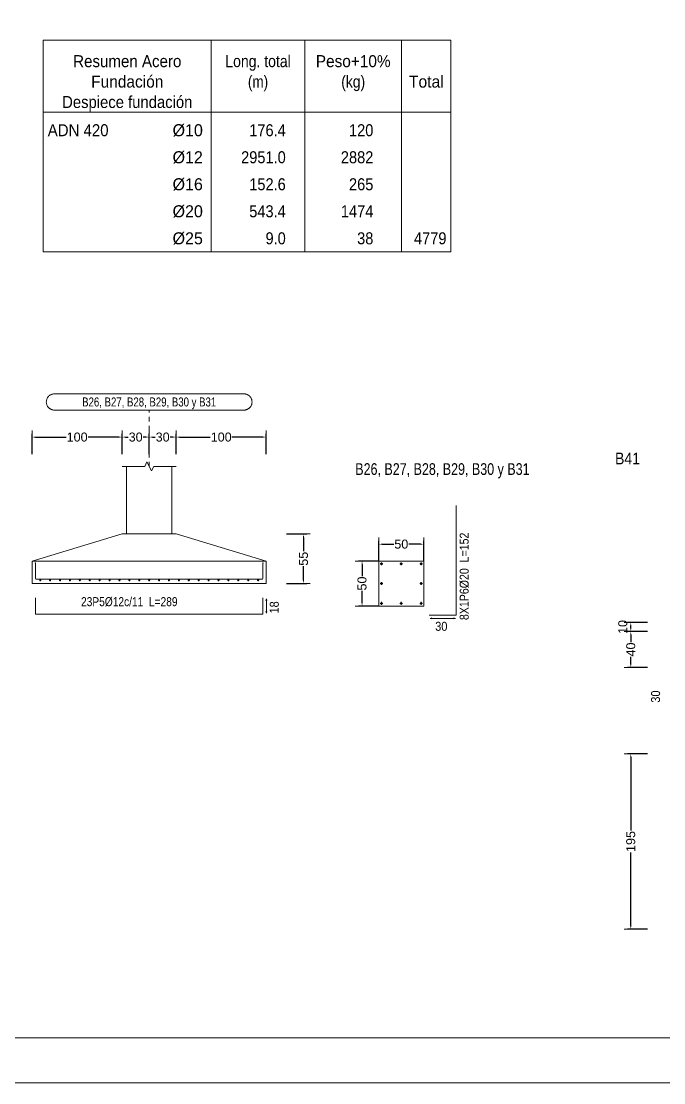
# Model space of a CAD drawing. Header units: millimetres. Extents: x 0 to 147, y 0 to 144.
# Drawn here: x 98.01 to 112.28, y 49.58 to 73.16 of the extents above; entities that cross this region are included whole.
import ezdxf
from ezdxf.enums import TextEntityAlignment as Align

# ---------------------------------------------------------------- set-up
doc = ezdxf.new("R2010")
doc.units = ezdxf.units.MM
doc.linetypes.add('CYPE_PUNTO', pattern=[0.075, 0, -0.075])
for name, color, linetype, lineweight in [('CIM_COTAS', 2, 'Continuous', 0), ('CIM_DIB_ARMADOS', 4, 'Continuous', 0), ('CIM_GEOMETRIA', 2, 'Continuous', 0), ('CIM_REFEREN', 2, 'Continuous', 0), ('CIM_TXT_ARMADOS', 3, 'Continuous', 0), ('RECUAD_LIMITES', 2, 'Continuous', 0), ('RECUAD_MARCO', 1, 'Continuous', 20), ('TABLAS', 1, 'Continuous', 0), ('TEXTO_TABLAS', 1, 'Continuous', 0)]:
    doc.layers.add(name, color=color, linetype=linetype, lineweight=lineweight)
doc.styles.add('CYPETXT_0.3_romans', font='arial.ttf', dxfattribs={"height": 0.2})
doc.styles.add('CYPETXT_romans', font='arial.ttf', dxfattribs={"height": 0.2})
doc.dimstyles.new('cype_arrow', dxfattribs={"dimtxt": 0.18, "dimasz": 0.075, "dimexe": 0.075, "dimexo": 0.075, "dimgap": 0, "dimtad": 0, "dimdec": 4, "dimzin": 0, "dimdsep": 46, "dimtxsty": 'CYPETXT_0.3_romans', "dimcen": 0.09, "dimadec": 0, "dimazin": 0, "dimtfac": 1, "dimtdec": 4, "dimtofl": 0, "dimtmove": 2, "dimatfit": 3, "dimfxl": 1, "dimtolj": 1, "dimtzin": 0, "dimarcsym": 0})

# ---------------------------------------------------------------- blocks, each defined once
blk = doc.blocks.new('*D234')
at = {"layer": 'CIM_COTAS', "color": 0, "lineweight": -2, "transparency": 16777216}
for p, q in [((98.254, 63.546), (98.254, 63.996)), ((98.329, 63.921), (99.008, 63.921)), ((100.179, 63.921), (99.5, 63.921)), ((100.254, 63.546), (100.254, 63.996))]:
    blk.add_line(p, q, dxfattribs=at)
at = {"layer": 'CIM_COTAS', "color": 0, "transparency": 16777216}
for points in [[(98.329, 63.934), (98.329, 63.909), (98.254, 63.921)], [(100.179, 63.934), (100.179, 63.909), (100.254, 63.921)]]:
    blk.add_solid(points, dxfattribs=at)
at = {"layer": 'Defpoints', "color": 0, "transparency": 16777216}
for p in [(100.254, 63.921), (98.254, 63.471), (100.254, 63.471)]:
    blk.add_point(p, dxfattribs=at)
at = {"layer": 'CIM_COTAS', "color": 0, "transparency": 16777216, "insert": (99.254, 63.921), "char_height": 0.2, "attachment_point": 5, "style": 'CYPETXT_0.3_romans'}
blk.add_mtext('\\A1;100', dxfattribs=at)
blk = doc.blocks.new('*D235')
at = {"layer": 'CIM_COTAS', "color": 0, "lineweight": -2, "transparency": 16777216}
for p, q in [((100.254, 63.546), (100.254, 63.996)), ((100.329, 63.921), (100.39, 63.921)), ((100.779, 63.921), (100.719, 63.921)), ((100.854, 63.546), (100.854, 63.996))]:
    blk.add_line(p, q, dxfattribs=at)
at = {"layer": 'CIM_COTAS', "color": 0, "transparency": 16777216}
for points in [[(100.329, 63.934), (100.329, 63.909), (100.254, 63.921)], [(100.779, 63.934), (100.779, 63.909), (100.854, 63.921)]]:
    blk.add_solid(points, dxfattribs=at)
at = {"layer": 'Defpoints', "color": 0, "transparency": 16777216}
for p in [(100.854, 63.921), (100.254, 63.471), (100.854, 63.471)]:
    blk.add_point(p, dxfattribs=at)
at = {"layer": 'CIM_COTAS', "color": 0, "transparency": 16777216, "insert": (100.554, 63.921), "char_height": 0.2, "attachment_point": 5, "style": 'CYPETXT_0.3_romans'}
blk.add_mtext('\\A1;30', dxfattribs=at)
blk = doc.blocks.new('*D236')
at = {"layer": 'CIM_COTAS', "color": 0, "lineweight": -2, "transparency": 16777216}
for p, q in [((100.854, 63.546), (100.854, 63.996)), ((100.929, 63.921), (100.99, 63.921)), ((101.379, 63.921), (101.319, 63.921)), ((101.454, 63.546), (101.454, 63.996))]:
    blk.add_line(p, q, dxfattribs=at)
at = {"layer": 'CIM_COTAS', "color": 0, "transparency": 16777216}
for points in [[(100.929, 63.934), (100.929, 63.909), (100.854, 63.921)], [(101.379, 63.934), (101.379, 63.909), (101.454, 63.921)]]:
    blk.add_solid(points, dxfattribs=at)
at = {"layer": 'Defpoints', "color": 0, "transparency": 16777216}
for p in [(101.454, 63.921), (100.854, 63.471), (101.454, 63.471)]:
    blk.add_point(p, dxfattribs=at)
at = {"layer": 'CIM_COTAS', "color": 0, "transparency": 16777216, "insert": (101.154, 63.921), "char_height": 0.2, "attachment_point": 5, "style": 'CYPETXT_0.3_romans'}
blk.add_mtext('\\A1;30', dxfattribs=at)
blk = doc.blocks.new('*D237')
at = {"layer": 'CIM_COTAS', "color": 0, "lineweight": -2, "transparency": 16777216}
for p, q in [((101.454, 63.546), (101.454, 63.996)), ((101.529, 63.921), (102.208, 63.921)), ((103.379, 63.921), (102.7, 63.921)), ((103.454, 63.546), (103.454, 63.996))]:
    blk.add_line(p, q, dxfattribs=at)
at = {"layer": 'CIM_COTAS', "color": 0, "transparency": 16777216}
for points in [[(101.529, 63.934), (101.529, 63.909), (101.454, 63.921)], [(103.379, 63.934), (103.379, 63.909), (103.454, 63.921)]]:
    blk.add_solid(points, dxfattribs=at)
at = {"layer": 'Defpoints', "color": 0, "transparency": 16777216}
for p in [(103.454, 63.921), (101.454, 63.471), (103.454, 63.471)]:
    blk.add_point(p, dxfattribs=at)
at = {"layer": 'CIM_COTAS', "color": 0, "transparency": 16777216, "insert": (102.454, 63.921), "char_height": 0.2, "attachment_point": 5, "style": 'CYPETXT_0.3_romans'}
blk.add_mtext('\\A1;100', dxfattribs=at)
blk = doc.blocks.new('*D238')
at = {"layer": 'CIM_COTAS', "color": 0, "lineweight": -2, "transparency": 16777216}
for p, q in [((103.907, 61.77), (104.357, 61.77)), ((104.282, 61.695), (104.282, 61.385)), ((104.282, 60.745), (104.282, 61.056)), ((103.907, 60.67), (104.357, 60.67))]:
    blk.add_line(p, q, dxfattribs=at)
at = {"layer": 'CIM_COTAS', "color": 0, "transparency": 16777216}
for points in [[(104.27, 61.695), (104.295, 61.695), (104.282, 61.77)], [(104.27, 60.745), (104.295, 60.745), (104.282, 60.67)]]:
    blk.add_solid(points, dxfattribs=at)
at = {"layer": 'Defpoints', "color": 0, "transparency": 16777216}
for p in [(103.832, 61.77), (104.282, 61.77), (103.832, 60.67)]:
    blk.add_point(p, dxfattribs=at)
at = {"layer": 'CIM_COTAS', "color": 0, "transparency": 16777216, "insert": (104.282, 61.22), "char_height": 0.2, "attachment_point": 5, "rotation": 90, "style": 'CYPETXT_0.3_romans'}
blk.add_mtext('\\A1;55', dxfattribs=at)
blk = doc.blocks.new('*D241')
at = {"layer": 'CIM_COTAS', "color": 0, "lineweight": -2, "transparency": 16777216}
for p, q in [((105.954, 61.169), (105.954, 61.619)), ((106.029, 61.544), (106.289, 61.544)), ((106.879, 61.544), (106.618, 61.544)), ((106.954, 61.169), (106.954, 61.619))]:
    blk.add_line(p, q, dxfattribs=at)
at = {"layer": 'CIM_COTAS', "color": 0, "transparency": 16777216}
for points in [[(106.029, 61.556), (106.029, 61.531), (105.954, 61.544)], [(106.879, 61.556), (106.879, 61.531), (106.954, 61.544)]]:
    blk.add_solid(points, dxfattribs=at)
at = {"layer": 'Defpoints', "color": 0, "transparency": 16777216}
for p in [(106.954, 61.544), (105.954, 61.094), (106.954, 61.094)]:
    blk.add_point(p, dxfattribs=at)
at = {"layer": 'CIM_COTAS', "color": 0, "transparency": 16777216, "insert": (106.454, 61.544), "char_height": 0.2, "attachment_point": 5, "style": 'CYPETXT_0.3_romans'}
blk.add_mtext('\\A1;50', dxfattribs=at)
blk = doc.blocks.new('*D242')
at = {"layer": 'CIM_COTAS', "color": 0, "lineweight": -2, "transparency": 16777216}
for p, q in [((105.957, 61.17), (105.507, 61.17)), ((105.582, 61.095), (105.582, 60.835)), ((105.582, 60.245), (105.582, 60.506)), ((105.957, 60.17), (105.507, 60.17))]:
    blk.add_line(p, q, dxfattribs=at)
at = {"layer": 'CIM_COTAS', "color": 0, "transparency": 16777216}
for points in [[(105.57, 61.095), (105.595, 61.095), (105.582, 61.17)], [(105.57, 60.245), (105.595, 60.245), (105.582, 60.17)]]:
    blk.add_solid(points, dxfattribs=at)
at = {"layer": 'Defpoints', "color": 0, "transparency": 16777216}
for p in [(105.582, 61.17), (106.032, 61.17), (106.032, 60.17)]:
    blk.add_point(p, dxfattribs=at)
at = {"layer": 'CIM_COTAS', "color": 0, "transparency": 16777216, "insert": (105.582, 60.67), "char_height": 0.2, "attachment_point": 5, "rotation": 90, "style": 'CYPETXT_0.3_romans'}
blk.add_mtext('\\A1;50', dxfattribs=at)
blk = doc.blocks.new('*D276')
at = {"layer": 'CIM_COTAS', "color": 0, "lineweight": -2, "transparency": 16777216}
for p, q in [((111.926, 59.605), (111.476, 59.605)), ((111.551, 59.53), (111.551, 59.371)), ((111.551, 58.88), (111.551, 59.04)), ((111.926, 58.805), (111.476, 58.805))]:
    blk.add_line(p, q, dxfattribs=at)
at = {"layer": 'CIM_COTAS', "color": 0, "transparency": 16777216}
for points in [[(111.539, 59.53), (111.564, 59.53), (111.551, 59.605)], [(111.539, 58.88), (111.564, 58.88), (111.551, 58.805)]]:
    blk.add_solid(points, dxfattribs=at)
at = {"layer": 'Defpoints', "color": 0, "transparency": 16777216}
for p in [(111.551, 59.605), (112.001, 59.605), (112.001, 58.805)]:
    blk.add_point(p, dxfattribs=at)
at = {"layer": 'CIM_COTAS', "color": 0, "transparency": 16777216, "insert": (111.551, 59.205), "char_height": 0.2, "attachment_point": 5, "rotation": 90, "style": 'CYPETXT_0.3_romans'}
blk.add_mtext('\\A1;40', dxfattribs=at)
blk = doc.blocks.new('*D277')
at = {"layer": 'CIM_COTAS', "color": 0, "lineweight": -2, "transparency": 16777216}
for p, q in [((111.926, 59.805), (111.476, 59.805)), ((111.551, 59.68), (111.551, 59.73)), ((111.926, 59.605), (111.476, 59.605))]:
    blk.add_line(p, q, dxfattribs=at)
at = {"layer": 'CIM_COTAS', "color": 0, "transparency": 16777216}
for points in [[(111.539, 59.73), (111.564, 59.73), (111.551, 59.805)], [(111.539, 59.68), (111.564, 59.68), (111.551, 59.605)]]:
    blk.add_solid(points, dxfattribs=at)
at = {"layer": 'Defpoints', "color": 0, "transparency": 16777216}
for p in [(111.551, 59.805), (112.001, 59.805), (112.001, 59.605)]:
    blk.add_point(p, dxfattribs=at)
at = {"layer": 'CIM_COTAS', "color": 0, "transparency": 16777216, "insert": (111.375, 59.705), "char_height": 0.2, "attachment_point": 5, "rotation": 90, "style": 'CYPETXT_0.3_romans'}
blk.add_mtext('\\A1;10', dxfattribs=at)
blk = doc.blocks.new('*D284')
at = {"layer": 'CIM_COTAS', "color": 0, "lineweight": -2, "transparency": 16777216}
for p, q in [((111.926, 56.892), (111.476, 56.892)), ((111.551, 56.817), (111.551, 55.188)), ((111.551, 53.067), (111.551, 54.696)), ((111.926, 52.992), (111.476, 52.992))]:
    blk.add_line(p, q, dxfattribs=at)
at = {"layer": 'CIM_COTAS', "color": 0, "transparency": 16777216}
for points in [[(111.539, 56.817), (111.564, 56.817), (111.551, 56.892)], [(111.539, 53.067), (111.564, 53.067), (111.551, 52.992)]]:
    blk.add_solid(points, dxfattribs=at)
at = {"layer": 'Defpoints', "color": 0, "transparency": 16777216}
for p in [(111.551, 56.892), (112.001, 56.892), (112.001, 52.992)]:
    blk.add_point(p, dxfattribs=at)
at = {"layer": 'CIM_COTAS', "color": 0, "transparency": 16777216, "insert": (111.551, 54.942), "char_height": 0.2, "attachment_point": 5, "rotation": 90, "style": 'CYPETXT_0.3_romans'}
blk.add_mtext('\\A1;195', dxfattribs=at)

msp = doc.modelspace()

# ---------------------------------------------------------------- hatches: boundary and pattern name
at = {"layer": 'CIM_DIB_ARMADOS'}
h = msp.add_hatch(color=256, dxfattribs=at)
edge = h.paths.add_edge_path(flags=0)
edge.add_arc((98.32644, 61.12626), 0.0016, 0, 360)
h = msp.add_hatch(color=256, dxfattribs=at)
edge = h.paths.add_edge_path(flags=0)
edge.add_arc((103.38244, 61.12626), 0.0016, 0, 360)

# ---------------------------------------------------------------- linework, layer by layer
at = {"layer": 'CIM_COTAS', "linetype": 'CYPE_PUNTO'}
msp.add_line((100.85444, 63.27026), (100.85444, 64.52126), dxfattribs=at)
at = {"layer": 'CIM_COTAS'}
for p, q in [((98.25444, 63.77126), (98.25444, 64.07126)), ((100.25444, 63.77126), (100.25444, 64.07126)), ((100.25444, 63.77126), (100.25444, 64.07126)), ((100.85444, 63.77126), (100.85444, 64.07126)), ((100.85444, 63.77126), (100.85444, 64.07126)), ((101.45444, 63.77126), (101.45444, 64.07126)), ((101.45444, 63.77126), (101.45444, 64.07126)), ((103.45444, 63.77126), (103.45444, 64.07126)), ((104.13244, 61.77026), (104.43244, 61.77026)), ((105.95369, 61.39376), (105.95369, 61.69376)), ((106.95369, 61.39376), (106.95369, 61.69376)), ((105.43244, 61.17026), (105.73244, 61.17026)), ((104.13244, 60.67026), (104.43244, 60.67026)), ((105.43244, 60.17026), (105.73244, 60.17026)), ((111.40132, 59.8052), (111.70132, 59.8052)), ((111.40132, 59.6052), (111.70132, 59.6052)), ((111.40132, 59.6052), (111.70132, 59.6052)), ((111.40132, 58.8052), (111.70132, 58.8052)), ((111.40132, 56.8922), (111.70132, 56.8922)), ((111.40132, 52.9922), (111.70132, 52.9922))]:
    msp.add_line(p, q, dxfattribs=at)
msp.add_lwpolyline([(102.95894, 64.88126), (102.97096, 64.88085), (102.98293, 64.87965), (102.99479, 64.87765), (103.0065, 64.87486), (103.01798, 64.8713), (103.02921, 64.86697), (103.04012, 64.86191), (103.05067, 64.85613), (103.06081, 64.84966), (103.07049, 64.84252), (103.07968, 64.83475), (103.08833, 64.82639), (103.0964, 64.81747), (103.10385, 64.80803), (103.11066, 64.79811), (103.11679, 64.78776), (103.12222, 64.77702), (103.12691, 64.76595), (103.13086, 64.75459), (103.13404, 64.74298), (103.13643, 64.7312), (103.13804, 64.71927), (103.13884, 64.70727), (103.13884, 64.69524), (103.13804, 64.68324), (103.13643, 64.67132), (103.13404, 64.65953), (103.13086, 64.64793), (103.12691, 64.63656), (103.12222, 64.62549), (103.11679, 64.61475), (103.11066, 64.6044), (103.10385, 64.59448), (103.0964, 64.58504), (103.08833, 64.57612), (103.07968, 64.56776), (103.07049, 64.55999), (103.06081, 64.55286), (103.05067, 64.54638), (103.04012, 64.5406), (103.02921, 64.53554), (103.01798, 64.53122), (103.0065, 64.52765), (102.99479, 64.52486), (102.98293, 64.52286), (102.97096, 64.52166), (102.95894, 64.52126), (98.74994, 64.52126), (98.73792, 64.52166), (98.72595, 64.52286), (98.71409, 64.52486), (98.70238, 64.52765), (98.6909, 64.53122), (98.67967, 64.53554), (98.66876, 64.5406), (98.65821, 64.54638), (98.64807, 64.55286), (98.63839, 64.55999), (98.6292, 64.56776), (98.62055, 64.57612), (98.61248, 64.58504), (98.60503, 64.59448), (98.59822, 64.6044), (98.59209, 64.61475), (98.58666, 64.62549), (98.58197, 64.63656), (98.57802, 64.64793), (98.57484, 64.65953), (98.57245, 64.67132), (98.57084, 64.68324), (98.57004, 64.69524), (98.57004, 64.70727), (98.57084, 64.71927), (98.57245, 64.7312), (98.57484, 64.74298), (98.57802, 64.75459), (98.58197, 64.76595), (98.58666, 64.77702), (98.59209, 64.78776), (98.59822, 64.79811), (98.60503, 64.80803), (98.61248, 64.81747), (98.62055, 64.82639), (98.6292, 64.83475), (98.63839, 64.84252), (98.64807, 64.84966), (98.65821, 64.85613), (98.66876, 64.86191), (98.67967, 64.86697), (98.6909, 64.8713), (98.70238, 64.87486), (98.71409, 64.87765), (98.72595, 64.87965), (98.73792, 64.88085), (98.74994, 64.88126), (102.95894, 64.88126)], close=True, dxfattribs=at)
at = {"layer": 'CIM_DIB_ARMADOS'}
for p, q in [((105.98369, 61.11026), (106.04369, 61.11026)), ((105.98369, 61.11026), (106.04369, 61.11026)), ((106.01369, 61.08026), (106.01369, 61.14026)), ((106.01369, 61.08026), (106.01369, 61.14026)), ((106.42369, 61.11026), (106.48369, 61.11026)), ((106.42369, 61.11026), (106.48369, 61.11026)), ((106.45369, 61.08026), (106.45369, 61.14026)), ((106.45369, 61.08026), (106.45369, 61.14026)), ((106.86369, 61.11026), (106.92369, 61.11026)), ((106.86369, 61.11026), (106.92369, 61.11026)), ((106.89369, 61.08026), (106.89369, 61.14026)), ((106.89369, 61.08026), (106.89369, 61.14026)), ((98.41644, 60.74226), (98.45244, 60.74226)), ((98.43444, 60.72426), (98.43444, 60.76026)), ((98.63644, 60.74226), (98.67244, 60.74226)), ((98.65444, 60.72426), (98.65444, 60.76026)), ((98.85644, 60.74226), (98.89244, 60.74226)), ((98.87444, 60.72426), (98.87444, 60.76026)), ((99.07644, 60.74226), (99.11244, 60.74226)), ((99.09444, 60.72426), (99.09444, 60.76026)), ((99.29644, 60.74226), (99.33244, 60.74226)), ((99.31444, 60.72426), (99.31444, 60.76026)), ((99.51644, 60.74226), (99.55244, 60.74226)), ((99.53444, 60.72426), (99.53444, 60.76026)), ((99.73644, 60.74226), (99.77244, 60.74226)), ((99.75444, 60.72426), (99.75444, 60.76026)), ((99.95644, 60.74226), (99.99244, 60.74226)), ((99.97444, 60.72426), (99.97444, 60.76026)), ((100.17644, 60.74226), (100.21244, 60.74226)), ((100.19444, 60.72426), (100.19444, 60.76026)), ((100.39644, 60.74226), (100.43244, 60.74226)), ((100.41444, 60.72426), (100.41444, 60.76026)), ((100.61644, 60.74226), (100.65244, 60.74226)), ((100.63444, 60.72426), (100.63444, 60.76026)), ((100.83644, 60.74226), (100.87244, 60.74226)), ((100.85444, 60.72426), (100.85444, 60.76026)), ((101.05644, 60.74226), (101.09244, 60.74226)), ((101.07444, 60.72426), (101.07444, 60.76026)), ((101.27644, 60.74226), (101.31244, 60.74226)), ((101.29444, 60.72426), (101.29444, 60.76026)), ((101.49644, 60.74226), (101.53244, 60.74226)), ((101.51444, 60.72426), (101.51444, 60.76026)), ((101.71644, 60.74226), (101.75244, 60.74226)), ((101.73444, 60.72426), (101.73444, 60.76026)), ((101.93644, 60.74226), (101.97244, 60.74226)), ((101.95444, 60.72426), (101.95444, 60.76026)), ((102.15644, 60.74226), (102.19244, 60.74226)), ((102.17444, 60.72426), (102.17444, 60.76026)), ((102.37644, 60.74226), (102.41244, 60.74226)), ((102.39444, 60.72426), (102.39444, 60.76026)), ((102.59644, 60.74226), (102.63244, 60.74226)), ((102.61444, 60.72426), (102.61444, 60.76026)), ((102.81644, 60.74226), (102.85244, 60.74226)), ((102.83444, 60.72426), (102.83444, 60.76026)), ((103.03644, 60.74226), (103.07244, 60.74226)), ((103.05444, 60.72426), (103.05444, 60.76026)), ((103.25644, 60.74226), (103.29244, 60.74226)), ((103.27444, 60.72426), (103.27444, 60.76026)), ((105.98369, 60.67026), (106.04369, 60.67026)), ((105.98369, 60.67026), (106.04369, 60.67026)), ((106.01369, 60.64026), (106.01369, 60.70026)), ((106.01369, 60.64026), (106.01369, 60.70026)), ((106.86369, 60.67026), (106.92369, 60.67026)), ((106.86369, 60.67026), (106.92369, 60.67026)), ((106.89369, 60.64026), (106.89369, 60.70026)), ((106.89369, 60.64026), (106.89369, 60.70026)), ((105.98369, 60.23026), (106.04369, 60.23026)), ((105.98369, 60.23026), (106.04369, 60.23026)), ((106.01369, 60.20026), (106.01369, 60.26026)), ((106.01369, 60.20026), (106.01369, 60.26026)), ((106.42369, 60.23026), (106.48369, 60.23026)), ((106.42369, 60.23026), (106.48369, 60.23026)), ((106.45369, 60.20026), (106.45369, 60.26026)), ((106.45369, 60.20026), (106.45369, 60.26026)), ((106.86369, 60.23026), (106.92369, 60.23026)), ((106.86369, 60.23026), (106.92369, 60.23026)), ((106.89369, 60.20026), (106.89369, 60.26026)), ((106.89369, 60.20026), (106.89369, 60.26026))]:
    msp.add_line(p, q, dxfattribs=at)
for points in [[(107.07569, 59.97026), (107.67569, 59.97026), (107.67569, 62.40226)], [(103.38244, 61.12626), (103.38244, 60.79026), (103.37922, 60.77826), (103.37044, 60.76947), (103.35844, 60.76626), (98.35044, 60.76626), (98.33844, 60.76947), (98.32966, 60.77826), (98.32644, 60.79026), (98.32644, 61.12626)], [(103.38244, 60.35226), (103.38244, 59.99226), (98.32644, 59.99226), (98.32644, 60.35226)]]:
    msp.add_lwpolyline(points, dxfattribs=at)
for centre, radius in [((98.32644, 61.12626), 0.0016), ((103.38244, 61.12626), 0.0016), ((106.01369, 61.11026), 0.02), ((106.01369, 61.11026), 0.02), ((106.45369, 61.11026), 0.02), ((106.45369, 61.11026), 0.02), ((106.89369, 61.11026), 0.02), ((106.89369, 61.11026), 0.02), ((98.43444, 60.74226), 0.012), ((98.65444, 60.74226), 0.012), ((98.87444, 60.74226), 0.012), ((99.09444, 60.74226), 0.012), ((99.31444, 60.74226), 0.012), ((99.53444, 60.74226), 0.012), ((99.75444, 60.74226), 0.012), ((99.97444, 60.74226), 0.012), ((100.19444, 60.74226), 0.012), ((100.41444, 60.74226), 0.012), ((100.63444, 60.74226), 0.012), ((100.85444, 60.74226), 0.012), ((101.07444, 60.74226), 0.012), ((101.29444, 60.74226), 0.012), ((101.51444, 60.74226), 0.012), ((101.73444, 60.74226), 0.012), ((101.95444, 60.74226), 0.012), ((102.17444, 60.74226), 0.012), ((102.39444, 60.74226), 0.012), ((102.61444, 60.74226), 0.012), ((102.83444, 60.74226), 0.012), ((103.05444, 60.74226), 0.012), ((103.27444, 60.74226), 0.012), ((106.01369, 60.67026), 0.02), ((106.01369, 60.67026), 0.02), ((106.89369, 60.67026), 0.02), ((106.89369, 60.67026), 0.02), ((106.01369, 60.23026), 0.02), ((106.01369, 60.23026), 0.02), ((106.45369, 60.23026), 0.02), ((106.45369, 60.23026), 0.02), ((106.89369, 60.23026), 0.02), ((106.89369, 60.23026), 0.02)]:
    msp.add_circle(centre, radius, dxfattribs=at)
at = {"layer": 'CIM_GEOMETRIA'}
for p, q in [((100.35444, 61.77026), (100.35444, 63.27026)), ((101.35444, 61.77026), (101.35444, 63.27026)), ((100.25444, 61.77026), (98.25444, 61.17026)), ((100.25444, 61.77026), (101.45444, 61.77026)), ((101.35444, 61.77026), (100.35444, 61.77026)), ((103.45444, 61.17026), (101.45444, 61.77026)), ((98.25444, 61.17026), (103.45444, 61.17026)), ((98.25444, 61.17026), (98.25444, 60.67026)), ((103.45444, 60.67026), (103.45444, 61.17026)), ((103.45444, 60.67026), (98.25444, 60.67026))]:
    msp.add_line(p, q, dxfattribs=at)
msp.add_lwpolyline([(100.25444, 63.27026), (100.75444, 63.27026), (100.80444, 63.37026), (100.90444, 63.17026), (100.95444, 63.27026), (101.45444, 63.27026)], dxfattribs=at)
msp.add_lwpolyline([(105.95369, 60.17026), (106.95369, 60.17026), (106.95369, 61.17026), (105.95369, 61.17026), (105.95369, 60.17026)], close=True, dxfattribs=at)
at = {"layer": 'CIM_TXT_ARMADOS'}
for p, q in [((103.44494, 60.29206), (103.45744, 60.33206)), ((103.46994, 60.29206), (103.45744, 60.33206)), ((103.45744, 60.33206), (103.45744, 60.01246)), ((103.44494, 60.05246), (103.45744, 60.01246)), ((103.46994, 60.05246), (103.45744, 60.01246)), ((107.13589, 59.90776), (107.09589, 59.89526)), ((107.13589, 59.88276), (107.09589, 59.89526)), ((107.09589, 59.89526), (107.65549, 59.89526)), ((107.61549, 59.90776), (107.65549, 59.89526)), ((107.61549, 59.88276), (107.65549, 59.89526))]:
    msp.add_line(p, q, dxfattribs=at)
at = {"layer": 'RECUAD_LIMITES'}
msp.add_lwpolyline([(88.095, 49.585), (147.495, 49.585), (147.495, 91.585), (88.095, 91.585), (88.095, 49.585)], close=True, dxfattribs=at)
at = {"layer": 'RECUAD_MARCO'}
msp.add_lwpolyline([(90.595, 50.585), (146.495, 50.585), (146.495, 90.585), (90.595, 90.585), (90.595, 50.585)], close=True, dxfattribs=at)
at = {"layer": 'TABLAS'}
for p, q in [((102.23399, 68.03526), (102.23399, 72.73526)), ((104.30998, 68.03526), (104.30998, 72.73526)), ((106.46198, 68.03526), (106.46198, 72.73526)), ((98.50199, 71.13526), (107.55799, 71.13526))]:
    msp.add_line(p, q, dxfattribs=at)
msp.add_lwpolyline([(98.50199, 68.03526), (107.55799, 68.03526), (107.55799, 72.73526), (98.50199, 72.73526), (98.50199, 68.03526)], close=True, dxfattribs=at)

# ---------------------------------------------------------------- texts
at = {"layer": 'CIM_COTAS', "style": 'CYPETXT_romans', "width": 0.76369}
msp.add_text('B26, B27, B28, B29, B30 y B31', height=0.2, dxfattribs=at).set_placement((100.85444, 64.70126), align=Align.MIDDLE_CENTER)
at = {"layer": 'CIM_REFEREN', "style": 'CYPETXT_romans', "width": 0.8592}
msp.add_text('B41', height=0.26, dxfattribs=at).set_placement((111.20132, 63.5762), align=Align.TOP_LEFT)
at = {"layer": 'CIM_TXT_ARMADOS', "style": 'CYPETXT_romans', "width": 0.76369}
msp.add_text('B26, B27, B28, B29, B30 y B31', height=0.26, dxfattribs=at).set_placement((105.43244, 63.34176), align=Align.TOP_LEFT)
at = {"layer": 'CIM_TXT_ARMADOS', "style": 'CYPETXT_romans'}
for s, width, p in [('8X1P6%%c20  L=152', 0.841681, (107.95069, 59.85876)), ('18', 0.872274, (103.73244, 60.00426)), ('30', 0.872274, (112.20132, 58.0242))]:
    msp.add_text(s, height=0.2, rotation=90, dxfattribs=dict(at, width=width)).set_placement(p)
for s, width, p in [('23P5%%c12c/11  L=289', 0.809319, (99.34094, 60.16726)), ('30', 0.872274, (107.20769, 59.62026))]:
    msp.add_text(s, height=0.2, dxfattribs=dict(at, width=width)).set_placement(p)
at = {"layer": 'TEXTO_TABLAS', "style": 'CYPETXT_romans'}
for s, height, width, p in [('Resumen Acero', 0.2666667, 0.899775, (100.36799, 72.26859)), ('Long. total', 0.2666667, 0.834718, (103.27199, 72.26859)), ('Peso+10%', 0.266667, 0.916489, (105.38599, 72.26859)), ('Fundación', 0.266667, 0.921777, (100.36799, 71.81526)), ('(m)', 0.266667, 0.805297, (103.27199, 71.81526)), ('(kg)', 0.266667, 0.827954, (105.38599, 71.81526)), ('Total', 0.266667, 0.935673, (107.00999, 71.81526)), ('Despiece fundación', 0.2666667, 0.88412, (100.36799, 71.36192))]:
    msp.add_text(s, height=height, dxfattribs=dict(at, width=width)).set_placement(p, align=Align.MIDDLE_CENTER)
for s, width, p in [('ADN 420', 0.893197, (98.60198, 70.73526)), ('%%c10', 0.955414, (101.37399, 70.73526)), ('%%c12', 0.955414, (101.37399, 70.13526)), ('%%c16', 0.955414, (101.37399, 69.53526)), ('%%c20', 0.955414, (101.37399, 68.93526)), ('%%c25', 0.955414, (101.37399, 68.33526))]:
    msp.add_text(s, height=0.266667, dxfattribs=dict(at, width=width)).set_placement(p, align=Align.MIDDLE_LEFT)
for s, width, p in [('176.4', 0.869965, (103.88799, 70.73526)), ('120', 0.872274, (105.83398, 70.73526)), ('2951.0', 0.870384, (103.88799, 70.13526)), ('2882', 0.872274, (105.83398, 70.13526)), ('152.6', 0.869965, (103.88799, 69.53526)), ('265', 0.872274, (105.83398, 69.53526)), ('543.4', 0.869965, (103.88799, 68.93526)), ('1474', 0.872274, (105.83398, 68.93526)), ('9.0', 0.868127, (103.88799, 68.33526)), ('38', 0.872274, (105.83398, 68.33526)), ('4779', 0.872274, (107.45798, 68.33526))]:
    msp.add_text(s, height=0.266667, dxfattribs=dict(at, width=width)).set_placement(p, align=Align.MIDDLE_RIGHT)

# ---------------------------------------------------------------- dimensions: what is measured, and where the dimension line sits
at = {"layer": 'CIM_COTAS'}
for p1, p2, distance, text, picture, middle in [((98.25444, 63.47126), (100.25444, 63.47126), 0.45, '100', '*D234', (99.25444, 63.92126)), ((100.25444, 63.47126), (100.85444, 63.47126), 0.45, '30', '*D235', (100.55444, 63.92126)), ((100.85444, 63.47126), (101.45444, 63.47126), 0.45, '30', '*D236', (101.15444, 63.92126)), ((101.45444, 63.47126), (103.45444, 63.47126), 0.45, '100', '*D237', (102.45444, 63.92126)), ((103.83244, 60.67026), (103.83244, 61.77026), -0.45, '55', '*D238', (104.28244, 61.22026)), ((105.95369, 61.09376), (106.95369, 61.09376), 0.45, '50', '*D241', (106.45369, 61.54376)), ((106.03244, 60.17026), (106.03244, 61.17026), 0.45, '50', '*D242', (105.58244, 60.67026)), ((112.00132, 59.6052), (112.00132, 59.8052), 0.45, '10', '*D277', (111.3754, 59.7052)), ((112.00132, 58.8052), (112.00132, 59.6052), 0.45, '40', '*D276', (111.55132, 59.2052)), ((112.00132, 52.9922), (112.00132, 56.8922), 0.45, '195', '*D284', (111.55132, 54.9422))]:
    dim = msp.add_aligned_dim(p1=p1, p2=p2, distance=distance, text=text, dimstyle='cype_arrow', dxfattribs=at)
    dim.commit()
    dim.dimension.update_dxf_attribs({"geometry": picture, "text_midpoint": middle})

doc.saveas('drawing.dxf')
